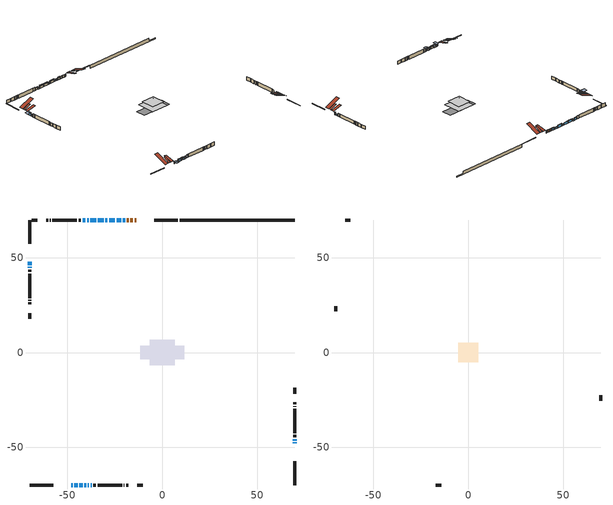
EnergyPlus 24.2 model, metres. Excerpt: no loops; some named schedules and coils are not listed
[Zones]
conditioned space
 floor outside (Floor1 construction): -0.65,-0.65 -0.65,0.65 0.65,0.65 0.65,-0.65 z0.68
 floor outside (Floor2 construction): -0.47,-0.47 -0.47,0.47 0.47,0.47 0.47,-0.47 z0.68
 floor outside (Floor3 construction): -0.29,-0.29 -0.29,0.29 0.29,0.29 0.29,-0.29 z0.68
 floor adiabatic (AdiabaticFloorConstruction): -6.68,-6.68 -6.68,6.68 6.68,6.68 6.68,-6.68 z0.68
 floor foundation (Slab1 construction): -11.58,-3.59 -11.58,3.59 11.58,3.59 11.58,-3.59 z-1.67
 wall outside (RimJoist1 construction): 8.2,69.78 -4.24,69.78 / -69.78,-69.78 -57.34,-69.78 / -69.78,69.78 -69.78,57.34 / 69.78,-69.78 69.78,-57.34 z0.68:0.98
 wall outside (AdiabaticWallConstruction 1): -13.73,69.78 -14.54,69.78 / -15.47,69.78 -16.82,69.78 / -17.75,69.78 -18.67,69.78 z0.68:2.71
 wall outside (AdiabaticWallConstruction): -47.85,-69.78 -47.24,-69.78 / -39.2,-69.78 -38.58,-69.78 z0.68:1.95; -46.32,-69.78 -44.62,-69.78 / -21.65,69.78 -24.04,69.78 z0.68:1.57; -43.7,-69.78 -41.94,-69.78 / -41.02,-69.78 -40.12,-69.78 z0.68:2.08; -69.78,47.85 -69.78,46.05 z0.68:2.71; -69.78,45.12 -69.78,44.64 / 69.78,-47.85 69.78,-47.37 / -40.47,69.78 -41.87,69.78 z0.68:2.38; -19.6,69.78 -20.72,69.78 / -24.97,69.78 -28,69.78 / -37.66,-69.78 -37.2,-69.78 / -34.87,69.78 -37.91,69.78 z0.68:2.36; 69.78,-46.44 69.78,-45.57 z0.68:1.9; -28.93,69.78 -29.98,69.78 z0.68:1.67; -30.9,69.78 -33.94,69.78 z0.68:2.2; -38.83,69.78 -39.55,69.78 z0.68:1.6
 wall outside (Wall1 construction): -42.8,69.78 -44.06,69.78 / -36.27,-69.78 -35.01,-69.78 / -69.78,43.71 -69.78,42.44 / 69.78,-44.64 69.78,-43.38 z0.68:3.12
 wall outside (Wall2 construction): -44.99,69.78 -57.92,69.78 / -34.08,-69.78 -21.15,-69.78 / -69.78,41.51 -69.78,28.59 / 69.78,-42.45 69.78,-29.52 z0.68:3.12
 wall outside (Wall3 construction): -58.84,69.78 -59.15,69.78 / -20.23,-69.78 -19.92,-69.78 / -69.78,27.66 -69.78,27.36 / 69.78,-28.59 69.78,-28.29 z0.68:3.12
 wall outside (Wall4 construction): -60.08,69.78 -61.11,69.78 / -18.99,-69.78 -17.96,-69.78 / -69.78,26.43 -69.78,25.4 / 69.78,-27.36 69.78,-26.33 z0.68:3.12
 wall outside (Wall7 construction): -65.81,69.78 -68.85,69.78 / -13.26,-69.78 -10.22,-69.78 / -69.78,20.7 -69.78,17.66 / 69.78,-21.63 69.78,-18.59 z0.68:3.12
 wall foundation (FoundationWall1 construction): 9.13,69.78,-1.67 9.13,69.78,0.68 63.72,69.78,0.68 63.72,69.78,-1 69.78,69.78,-1 69.78,69.78,-1.67
 window (WindowConstruction 11): -47.85,-69.78 -47.24,-69.78 z0.68:1.95
 window (WindowConstruction 5): -46.31,-69.78 -44.63,-69.78 z0.68:1.57
 window (WindowConstruction 6): -43.7,-69.78 -41.94,-69.78 z0.68:2.08
 window (WindowConstruction 7): -41.01,-69.78 -40.12,-69.78 z0.68:2.08
 window (WindowConstruction 8): -69.78,47.85 -69.78,46.05 z0.68:2.71
 window (WindowConstruction 9): -69.78,45.12 -69.78,44.64 z0.68:2.38
 window (WindowConstruction 10): 69.78,-47.85 69.78,-47.37 z0.68:2.38
 window (WindowConstruction 17): -19.6,69.78 -20.72,69.78 z0.68:2.36
 window (WindowConstruction 14): -21.65,69.78 -24.04,69.78 z0.68:1.57
 window (WindowConstruction 15): -24.97,69.78 -28,69.78 z0.68:2.36
 window (WindowConstruction 12): -39.2,-69.78 -38.59,-69.78 z0.68:1.95
 window (WindowConstruction 16): 69.78,-46.44 69.78,-45.57 z0.68:1.9
 window (WindowConstruction 13): -37.66,-69.78 -37.2,-69.78 z0.68:2.36
 window (WindowConstruction): -28.93,69.78 -29.98,69.78 z0.68:1.67
 window (WindowConstruction 1): -30.9,69.78 -33.94,69.78 z0.68:2.2
 window (WindowConstruction 2): -34.87,69.78 -37.9,69.78 z0.68:2.36
 window (WindowConstruction 3): -38.83,69.78 -39.54,69.78 z0.68:1.59
 window (WindowConstruction 4): -40.47,69.78 -41.87,69.78 z0.68:2.38
 door (Door): -13.73,69.78 -14.54,69.78 z0.68:2.71
 door (Door 1): -15.47,69.78 -16.82,69.78 z0.68:2.71
 door (Door 2): -17.75,69.78 -18.67,69.78 z0.68:2.71
 ceiling adiabatic (AdiabaticFloorConstruction): 6.68,-6.68 6.68,6.68 -6.68,6.68 -6.68,-6.68 z0.68
 roof outside (Roof2 construction): -10.09,69.78,3.12 -10.09,65.06,5.48 -8.77,65.06,5.48 -8.77,69.78,3.12; -51.49,-69.78,3.12 -51.49,-65.06,5.48 -52.81,-65.06,5.48 -52.81,-69.78,3.12; -69.78,51.49,3.12 -65.06,51.49,5.48 -65.06,52.81,5.48 -69.78,52.81,3.12; 69.78,-51.49,3.12 65.06,-51.49,5.48 65.06,-52.81,5.48 69.78,-52.81,3.12
attic - vented
 floor to conditioned space (Floor4 construction Reversed): -5.14,-5.14 -5.14,5.14 5.14,5.14 5.14,-5.14 z3.12
 floor to conditioned space (Floor5 construction Reversed): -3.53,-3.53 -3.53,3.53 3.53,3.53 3.53,-3.53 z3.12
 wall outside (Wall5 construction): -62.04,69.78 -64.88,69.78 / -17.03,-69.78 -14.19,-69.78 / -69.78,24.47 -69.78,21.63 / 69.78,-25.4 69.78,-22.56 z0.68:3.12
 roof outside (Roof1 construction): -7.84,69.78,3.12 -7.84,59.91,7.23 -5.17,59.91,7.23 -5.17,69.78,3.12; -53.74,-69.78,3.12 -53.74,-59.91,7.23 -56.42,-59.91,7.23 -56.42,-69.78,3.12; -69.78,53.74,3.12 -59.91,53.74,7.23 -59.91,56.42,7.23 -69.78,56.42,3.12; 69.78,-53.74,3.12 59.91,-53.74,7.23 59.91,-56.42,7.23 69.78,-56.42,3.12
 roof outside (Roof3 construction): -12.8,69.78,3.12 -12.8,62.86,4.85 -11.02,62.86,4.85 -11.02,69.78,3.12; -48.78,-69.78,3.12 -48.78,-62.86,4.85 -50.56,-62.86,4.85 -50.56,-69.78,3.12; -69.78,48.78,3.12 -62.86,48.78,4.85 -62.86,50.56,4.85 -69.78,50.56,3.12; 69.78,-48.78,3.12 62.86,-48.78,4.85 62.86,-50.56,4.85 69.78,-50.56,3.12
shading: -46.78,-69.78 -48.31,-69.78 -48.31,-72.83 -46.78,-72.83 z2.41; -44.33,-69.78 -46.61,-69.78 -46.61,-71.7 -44.33,-71.7 z1.87; -41.18,-69.78 -44.46,-69.78 -44.46,-69.93 -41.18,-69.93 z2.83; -39.37,-69.78 -41.77,-69.78 -41.77,-69.93 -39.37,-69.93 z2.83; -69.78,45.59 -69.78,48.31 -72.83,48.31 -72.83,45.59 z3.17; -69.78,44.34 -69.78,45.42 -70.08,45.42 -70.08,44.34 z2.68; 69.78,-47.07 69.78,-48.15 70.08,-48.15 70.08,-47.07 z2.68; -21.02,69.78 -19.3,69.78 -19.3,70.24 -21.02,70.24 z2.66; -24.34,69.78 -21.35,69.78 -21.35,70.39 -24.34,70.39 z1.87; -28.3,69.78 -24.67,69.78 -24.67,70.39 -28.3,70.39 z2.66; -38.13,-69.78 -39.66,-69.78 -39.66,-71.76 -38.13,-71.76 z2.41; -36.74,-69.78 -38.12,-69.78 -38.12,-71.76 -36.74,-71.76 z2.82; -30.27,69.78 -28.63,69.78 -28.63,70.39 -30.27,70.39 z1.97; -34.24,69.78 -30.61,69.78 -30.61,70.39 -34.24,70.39 z2.5; -38.2,69.78 -34.57,69.78 -34.57,70.39 -38.2,70.39 z2.66; -39.84,69.78 -38.54,69.78 -38.54,70.39 -39.84,70.39 z1.89; -42.17,69.78 -40.17,69.78 -40.17,70.08 -42.17,70.08 z2.68
[Building]
Building 1: Terrain=Suburbs
[Site:Location]
Saint John AP_NB: Latitude {deg}=45.32; Longitude {deg}=-65.89; Time Zone {hr}=-4; Elevation {m}=109; Keep Site Location Information=Yes
[Site:GroundTemperature:Shallow]
1.82357, -0.0370019, -0.186003, 0.696932, 4.24142, 7.7694, 10.828, 12.7655, 12.9301, 11.3543, 8.37368, 4.95392
[Site:WaterMainsTemperature]
Calculation Method=Schedule; Temperature Schedule=mains temperature schedule
[Material] Roughness=Rough; Thermal Absorptance=0.9
Name | Thickness {m} | Conductivity {W/m-K} | Density {kg/m3} | Specific Heat {J/kg-K} | Solar Absorptance | Visible Absorptance
asphalt or fiberglass shingles | 0.00635 | 0.162714 | 1121.4 | 1465.45 | 0.4 | 0.4
ceiling loosefill ins | 0.254 | 0.0480833 | 16.02 | 1046.75 | 0.7 | 0.7
ceiling loosefill ins 1 | 0.169333 | 0.0480833 | 16.02 | 1046.75 | 0.7 | 0.7
ceiling stud and cavity | 0.1397 | 0.106923 | 65.682 | 1177.47 | 0.7 | 0.7
ceiling stud and cavity 1 | 0.1397 | 0.0890429 | 65.682 | 1177.47 | 0.7 | 0.7
concrete 4.0 in. | 0.1016 | 1.803125 | 2242.8 | 837.4 | 0.7 | 0.7
concrete 8.0 in. | 0.2032 | 1.803125 | 2242.8 | 837.4 | 0.7 | 0.7
door material | 0.04445 | 0.0451087 | 512.64 | 1214.23 | 0.7 | 0.7
exterior vertical ins | 0.00103624 | 0.029427 | 32.04 | 1214.23 | 0.7 | 0.7
floor covering | 0.0127 | 0.0433444 | 54.468 | 1339.84 | 0.6 | 0.6
floor rigid ins; rim joist rigid ins; wall rigid ins | 0.051816 | 0.029427 | 32.04 | 1214.23 | 0.7 | 0.7
floor rigid ins 1; wall rigid ins 1 | 0.512978 | 0.029427 | 32.04 | 1214.23 | 0.7 | 0.7
floor stud and cavity | 0.1397 | 0.0951064 | 92.3553 | 1139.71 | 0.7 | 0.7
floor stud and cavity 1 | 0.1397 | 0.0946526 | 92.3553 | 1139.71 | 0.7 | 0.7
floor stud and cavity 2 | 0.1397 | 0.0944273 | 92.3553 | 1139.71 | 0.7 | 0.7
floor stud and cavity 3 | 0.1397 | 1.75129 | 37.0049 | 1207.88 | 0.7 | 0.7
furniture material conditioned space 1 | 0.1524 | 0.115458 | 640.8 | 1214.23 | 0.6 | 0.6
gypsum board | 0.0127 | 0.160291 | 801 | 837.4 | 0.6 | 0.6
gypsum board 1 | 0.0127 | 0.160291 | 801 | 837.4 | 0.7 | 0.7
osb sheathing 0.5 in. | 0.0127 | 0.115458 | 512.64 | 1214.23 | 0.7 | 0.7
osb sheathing 0.75 in. | 0.01905 | 0.115458 | 512.64 | 1214.23 | 0.7 | 0.7
osb sheathing 2.0 in. | 0.0508 | 0.115458 | 512.64 | 1214.23 | 0.7 | 0.7
rim joist stud and cavity | 0.0508 | 0.0402046 | 125.044 | 1163.47 | 0.6 | 0.6
roof rigid ins | 0.103632 | 0.029427 | 32.04 | 1214.23 | 0.7 | 0.7
roof stud and cavity | 0.2032 | 0.173242 | 78.34581 | 1123.46 | 0.7 | 0.7
wall stud and cavity | 0.1397 | 0.296047 | 139.0536 | 1170.24 | 0.7 | 0.7
wall stud and cavity 1 | 0.1397 | 0.234733 | 139.0536 | 1170.24 | 0.7 | 0.7
wall stud and cavity 2 | 0.1397 | 0.450807 | 139.0536 | 1170.24 | 0.7 | 0.7
wall stud and cavity 3 | 0.1397 | 0.0754884 | 139.0536 | 1170.24 | 0.7 | 0.7
wall stud and cavity 4 | 0.0889 | 6.1454 | 50.32683 | 1063.81 | 0.6 | 0.6
wall stud and cavity 5 | 0.1397 | 0.589476 | 139.0536 | 1170.24 | 0.7 | 0.7
wall stud and cavity 6 | 0.0889 | 0.380278 | 52.3479 | 1209.89 | 0.7 | 0.7
wall stud and cavity 7 | 0.0889 | 0.391764 | 83.0341 | 1211.67 | 0.7 | 0.7
wood siding | 0.0254 | 0.102417 | 544.68 | 1172.36 | 0.4 | 0.4
wood siding 1 | 0.00254 | 0.102417 | 544.68 | 1172.36 | 0.4 | 0.4
wood siding 2; wood siding 3; wood siding 4 | 0.0254 | 0.102417 | 544.68 | 1172.36 | 0.7 | 0.7
[WindowMaterial:SimpleGlazingSystem]
Name | U-Factor {W/m2-K} | Solar Heat Gain Coefficient
WindowMaterial | 2.09859 | 0.49
WindowMaterial 1 | 1.84024 | 0.66
WindowMaterial 10 | 1.94812 | 0.58
WindowMaterial 11 | 2.14572 | 0.45
WindowMaterial 12 | 2.0878 | 0.5
WindowMaterial 13 | 1.947554 | 0.58
WindowMaterial 2 | 1.8357 | 0.66
WindowMaterial 3 | 2.16275 | 0.45
WindowMaterial 4 | 1.86466 | 0.64
WindowMaterial 5 | 2.04181 | 0.53
WindowMaterial 6 | 1.9873 | 0.57
WindowMaterial 7 | 2.06452 | 0.52
WindowMaterial 8 | 1.950393 | 0.59
WindowMaterial 9 | 2.1565 | 0.45
[Construction]
AdiabaticFloorConstruction: floor stud and cavity 3, floor rigid ins 1, osb sheathing 0.75 in., floor covering
AdiabaticWallConstruction: wood siding 3, wall rigid ins 1, wall stud and cavity 6, gypsum board
AdiabaticWallConstruction 1: wood siding 4, wall rigid ins 1, wall stud and cavity 6, gypsum board
Door; Door 1; Door 2: door material
Floor1 construction: floor stud and cavity, floor rigid ins, osb sheathing 0.75 in., floor covering
Floor2 construction: floor stud and cavity 1, floor rigid ins, osb sheathing 0.75 in., floor covering
Floor3 construction: floor stud and cavity 2, floor rigid ins, osb sheathing 0.75 in., floor covering
Floor4 construction Reversed: gypsum board, ceiling stud and cavity, ceiling loosefill ins
Floor5 construction Reversed: gypsum board, ceiling stud and cavity 1, ceiling loosefill ins 1
FoundationWall1 construction: concrete 8.0 in., gypsum board 1
furniture construction conditioned space 1: furniture material conditioned space 1
PartitionWallConstruction: gypsum board, wall stud and cavity 7, gypsum board
RimJoist1 construction: wood siding 2, rim joist rigid ins, osb sheathing 2.0 in., rim joist stud and cavity
Roof1 construction; Roof3 construction: asphalt or fiberglass shingles
Roof2 construction: asphalt or fiberglass shingles, roof rigid ins, osb sheathing 0.75 in., roof stud and cavity, gypsum board
Slab1 construction: concrete 4.0 in.
Wall1 construction: wood siding, wall rigid ins, osb sheathing 0.5 in., wall stud and cavity, gypsum board
Wall2 construction: wood siding, wall rigid ins, osb sheathing 0.5 in., wall stud and cavity 1, gypsum board
Wall3 construction: wood siding, wall rigid ins, osb sheathing 0.5 in., wall stud and cavity 2, gypsum board
Wall4 construction: wood siding, osb sheathing 0.5 in., wall stud and cavity 3, gypsum board
Wall5 construction: wood siding 1, wall stud and cavity 4
Wall7 construction: wood siding, wall rigid ins, osb sheathing 0.5 in., wall stud and cavity 5, gypsum board
WindowConstruction: WindowMaterial
WindowConstruction 1: WindowMaterial 1
WindowConstruction 10; WindowConstruction 9: WindowMaterial 9
WindowConstruction 11; WindowConstruction 12: WindowMaterial 10
WindowConstruction 13: WindowMaterial 11
WindowConstruction 14; WindowConstruction 16: WindowMaterial 12
WindowConstruction 15; WindowConstruction 2: WindowMaterial 2
WindowConstruction 17: WindowMaterial 13
WindowConstruction 3: WindowMaterial 3
WindowConstruction 4: WindowMaterial 4
WindowConstruction 5: WindowMaterial 5
WindowConstruction 6: WindowMaterial 6
WindowConstruction 7: WindowMaterial 7
WindowConstruction 8: WindowMaterial 8
[Zone] Multiplier=1; Part of Total Floor Area=Yes
Name | Volume {m3}
attic - vented | 102.021
conditioned space | 911.6
[Space]
Name | Zone | Volume {m3}
attic - vented 1 | attic - vented | 102.021
conditioned space 1 | conditioned space | 911.6
[ZoneInfiltration:EffectiveLeakageArea]
infil attic - vented 1: Zone or Space=attic - vented 1; Schedule=Always On Discrete; Effective Air Leakage Area {cm2}=5481.88; Stack Coefficient=0.00045564; Wind Coefficient=1.44222e-05
[ZoneMixing]
whole house fan mix: Zone or Space=attic - vented; Schedule=Always On Continuous; Design Flow Rate Calculation Method=Flow/Zone; Design Flow Rate {m3/s}=0; Source Zone or Space=conditioned space
[SurfaceProperty:ExposedFoundationPerimeter]
Slab1: Exposed Perimeter Calculation Method=TotalExposedPerimeter; Total Exposed Perimeter {m}=60.655
[InternalMass] Zone or ZoneList=conditioned space; Space or SpaceList=conditioned space 1
Name | Construction | Surface Area {m2}
furniture mass conditioned space 1 | furniture construction conditioned space 1 | 138.92
partition wall mass | PartitionWallConstruction | 347.3
[Lights]
interior lighting: Zone or ZoneList or Space or SpaceList=conditioned space 1; Schedule=interior lighting schedule; Design Level Calculation Method=LightingLevel; Lighting Level {W}=343.2; Return Air Fraction=0; Fraction Radiant=0.6; Fraction Visible=0.2; Fraction Replaceable=1
[People]
occupants: Zone or ZoneList or Space or SpaceList=conditioned space 1; Number of People Schedule=occupants schedule; Number of People Calculation Method=People; Number of People=3; Fraction Radiant=0.314171; Sensible Heat Fraction=0.56303; Activity Level Schedule=occupants activity schedule; Carbon Dioxide Generation Rate {m3/s-W}=0; Enable ASHRAE 55 Comfort Warnings=No; Mean Radiant Temperature Calculation Type=EnclosureAveraged
[ElectricEquipment] Zone or ZoneList or Space or SpaceList=conditioned space 1; Design Level Calculation Method=EquipmentLevel
Name | Schedule | Design Level {W} | Fraction Latent | Fraction Radiant | Fraction Lost
clothes dryer | clothes dryer schedule | 140.772 | 0.015 | 0.081 | 0.85
clothes washer | clothes washer schedule | 32.1985 | 0.03 | 0.162 | 0.7
cooking range | cooking range schedule | 215.147 | 0.08 | 0.432 | 0.2
dishwasher | dishwasher schedule | 66.8632 | 0.3 | 0.18 | 0.4
fridge | fridge schedule | 72.9452 | 0 | 0.6 | 0
mech vent bath fan 0 | mech vent bath fan 0 schedule | 50.2 | 0 | 0 | 1
mech vent house fan | mech vent house fan schedule | 19.9167 | 0 | 0 | 0.5
mech vent house fan cfis | mech vent house fan cfis schedule | 0 | 0 | 0 | 0
misc plug loads | misc plug loads schedule | 494.7 | 0.045 | 0.513 | 0.1
whole house fan | Always On Discrete | 0 | 0 | 0 | 1
[OtherEquipment] Zone or ZoneList or Space or SpaceList=conditioned space 1; Design Level Calculation Method=EquipmentLevel
Name | Fuel Type | Schedule | Design Level {W} | Fraction Latent | Fraction Radiant | Fraction Lost
clothes dryer 1 | Electricity | clothes dryer schedule | 0 | 0.015 | 0.081 | 0.85
cooking range 1 | Electricity | cooking range schedule | 0 | 0.08 | 0.432 | 0.2
general water use latent | None | general water use schedule | 62.594 | 1 | 0 | 0
general water use sensible | None | general water use schedule | -61.6891 | 0 | 0.6 | 0
mech vent house fan latent load | None | Always On Discrete | 0 | 1 | 0 | 0
mech vent house fan sensible load | None | Always On Discrete | 0 | 0 | 0 | 0
water heater energy adjustment1 | Electricity | Always On Discrete | 0.01 | 0 | 0 | 1
[ZoneInfiltration:DesignFlowRate] Zone or ZoneList or Space or SpaceList=conditioned space 1; Schedule=Always On Discrete; Design Flow Rate Calculation Method=Flow/Zone; Design Flow Rate {m3/s}=0
infil flow; natural vent flow; whole house fan flow
[ZoneControl:Thermostat]
conditioned space Thermostat: Zone or ZoneList=conditioned space; Control Type Schedule=conditioned space Thermostat Schedule; Control 1=conditioned space temperature setpoint; Temperature Difference Between Cutout And Setpoint {deltaC}=0
[ThermostatSetpoint:DualSetpoint]
conditioned space temperature setpoint: Heating Setpoint Temperature Schedule=heating setpoint; Cooling Setpoint Temperature Schedule=cooling setpoint
[AirLoopHVAC:UnitarySystem]
unit heater unitary system: Control Type=Load; Controlling Zone or Thermostat Location=conditioned space; Dehumidification Control Type=None; Availability Schedule=Always On Discrete; Supply Fan=unit heater supply fan; Fan Placement=BlowThrough; Supply Air Fan Operating Mode Schedule=unit heater auto fan schedule; Heating Coil=unit heater htg coil; DX Heating Coil Sizing Ratio=1; Use DOAS DX Cooling Coil=No; Minimum Supply Air Temperature {C}=2; Latent Load Control=SensibleOnlyLoadControl; Cooling Supply Air Flow Rate Method=None; Heating Supply Air Flow Rate Method=SupplyAirFlowRate; Heating Supply Air Flow Rate {m3/s}=0.00141584; No Load Supply Air Flow Rate Method=SupplyAirFlowRate; No Load Supply Air Flow Rate {m3/s}=0; No Load Supply Air Flow Rate Control Set To Low Speed=Yes; Maximum Supply Air Temperature {C}=48.8889; Maximum Outdoor Dry-Bulb Temperature for Supplemental Heater Operation {C}=21; Ancillary On-Cycle Electric Power {W}=0; Ancillary Off-Cycle Electric Power {W}=0
[Zone equipment]
conditioned space: electric baseboard, unit heater unitary system
[Foundation:Kiva]
Foundation Kiva 1: Initial Indoor Air Temperature {C}=18; Wall Height Above Grade {m}=0.680009; Wall Depth Below Slab {m}=0.2032; Custom Block Material Name 1=exterior vertical ins; Custom Block Depth 1 {m}=2.350008; Custom Block X Position 1 {m}=0.2159; Custom Block Z Position 1 {m}=0
[Foundation:Kiva:Settings]
Soil Conductivity {W/m-K}=0.849921; Soil Density {kg/m3}=1842.3; Soil Specific Heat {J/kg-K}=418.7; Ground Solar Absorptivity=0.9; Ground Thermal Absorptivity=0.9; Ground Surface Roughness {m}=0.03; Far-Field Width {m}=40; Deep-Ground Boundary Condition=ZeroFlux; Deep-Ground Depth {m}=40; Minimum Cell Dimension {m}=0.2; Maximum Cell Growth Coefficient=3; Simulation Timestep=Timestep
[Exterior:Lights]
exterior lighting: Schedule=exterior lighting schedule; Design Level {W}=75.6
[EnergyManagementSystem:Sensor] Output:Variable or Output:Meter Index Key=conditioned space
Name | Output:Variable or Output:Meter
conditioned_space_clg_unmet_s | Zone Cooling Setpoint Not Met Time
conditioned_space_htg_unmet_s | Zone Heating Setpoint Not Met Time
fridge_tin_s; tin_s; tin_s_1 | Zone Mean Air Temperature
tout_s | Zone Outdoor Air Drybulb Temperature
win_s | Zone Air Humidity Ratio
[Schedule:Constant]
Name | Hourly Value
Always On Continuous; mech vent house fan schedule; mech vent house fan cfis schedule; Always On Discrete | 1
occupants activity schedule | 117.228
fridge schedule; unit heater auto fan schedule | 0
[Schedule:Week:Daily]
interior lighting schedule Week Rule - Jan1-Jan27: interior lighting schedule day, interior lighting schedule day, interior lighting schedule day, interior lighting schedule day, interior lighting schedule day, interior lighting schedule day, interior lighting schedule day, interior lighting schedule default day, interior lighting schedule default day, interior lighting schedule default day, interior lighting schedule default day, interior lighting schedule default day
interior lighting schedule Week Rule - Jan28-Feb3: interior lighting schedule day, interior lighting schedule day, interior lighting schedule day, interior lighting schedule day, interior lighting schedule day 1, interior lighting schedule day 1, interior lighting schedule day 1, interior lighting schedule default day, interior lighting schedule default day, interior lighting schedule default day, interior lighting schedule default day, interior lighting schedule default day
interior lighting schedule Week Rule - Feb4-Feb24: interior lighting schedule day 1, interior lighting schedule day 1, interior lighting schedule day 1, interior lighting schedule day 1, interior lighting schedule day 1, interior lighting schedule day 1, interior lighting schedule day 1, interior lighting schedule default day, interior lighting schedule default day, interior lighting schedule default day, interior lighting schedule default day, interior lighting schedule default day
interior lighting schedule Week Rule - Feb25-Mar3: interior lighting schedule day 1, interior lighting schedule day 1, interior lighting schedule day 1, interior lighting schedule day 1, interior lighting schedule day 2, interior lighting schedule day 2, interior lighting schedule day 2, interior lighting schedule default day, interior lighting schedule default day, interior lighting schedule default day, interior lighting schedule default day, interior lighting schedule default day
interior lighting schedule Week Rule - Mar4-Mar31: interior lighting schedule day 2, interior lighting schedule day 2, interior lighting schedule day 2, interior lighting schedule day 2, interior lighting schedule day 2, interior lighting schedule day 2, interior lighting schedule day 2, interior lighting schedule default day, interior lighting schedule default day, interior lighting schedule default day, interior lighting schedule default day, interior lighting schedule default day
interior lighting schedule Week Rule - Apr1-Apr28: interior lighting schedule day 3, interior lighting schedule day 3, interior lighting schedule day 3, interior lighting schedule day 3, interior lighting schedule day 3, interior lighting schedule day 3, interior lighting schedule day 3, interior lighting schedule default day, interior lighting schedule default day, interior lighting schedule default day, interior lighting schedule default day, interior lighting schedule default day
interior lighting schedule Week Rule - Apr29-May5: interior lighting schedule day 3, interior lighting schedule day 3, interior lighting schedule day 4, interior lighting schedule day 4, interior lighting schedule day 4, interior lighting schedule day 4, interior lighting schedule day 4, interior lighting schedule default day, interior lighting schedule default day, interior lighting schedule default day, interior lighting schedule default day, interior lighting schedule default day
interior lighting schedule Week Rule - May6-May26: interior lighting schedule day 4, interior lighting schedule day 4, interior lighting schedule day 4, interior lighting schedule day 4, interior lighting schedule day 4, interior lighting schedule day 4, interior lighting schedule day 4, interior lighting schedule default day, interior lighting schedule default day, interior lighting schedule default day, interior lighting schedule default day, interior lighting schedule default day
interior lighting schedule Week Rule - May27-Jun2: interior lighting schedule day 4, interior lighting schedule day 4, interior lighting schedule day 4, interior lighting schedule day 4, interior lighting schedule day 4, interior lighting schedule day 5, interior lighting schedule day 5, interior lighting schedule default day, interior lighting schedule default day, interior lighting schedule default day, interior lighting schedule default day, interior lighting schedule default day
interior lighting schedule Week Rule - Jun3-Jun30: interior lighting schedule day 5, interior lighting schedule day 5, interior lighting schedule day 5, interior lighting schedule day 5, interior lighting schedule day 5, interior lighting schedule day 5, interior lighting schedule day 5, interior lighting schedule default day, interior lighting schedule default day, interior lighting schedule default day, interior lighting schedule default day, interior lighting schedule default day
interior lighting schedule Week Rule - Jul1-Jul28: interior lighting schedule day 6, interior lighting schedule day 6, interior lighting schedule day 6, interior lighting schedule day 6, interior lighting schedule day 6, interior lighting schedule day 6, interior lighting schedule day 6, interior lighting schedule default day, interior lighting schedule default day, interior lighting schedule default day, interior lighting schedule default day, interior lighting schedule default day
interior lighting schedule Week Rule - Jul29-Aug4: interior lighting schedule day 6, interior lighting schedule day 6, interior lighting schedule day 6, interior lighting schedule day 7, interior lighting schedule day 7, interior lighting schedule day 7, interior lighting schedule day 7, interior lighting schedule default day, interior lighting schedule default day, interior lighting schedule default day, interior lighting schedule default day, interior lighting schedule default day
interior lighting schedule Week Rule - Aug5-Aug25: interior lighting schedule day 7, interior lighting schedule day 7, interior lighting schedule day 7, interior lighting schedule day 7, interior lighting schedule day 7, interior lighting schedule day 7, interior lighting schedule day 7, interior lighting schedule default day, interior lighting schedule default day, interior lighting schedule default day, interior lighting schedule default day, interior lighting schedule default day
interior lighting schedule Week Rule - Aug26-Sep1: interior lighting schedule day 7, interior lighting schedule day 7, interior lighting schedule day 7, interior lighting schedule day 7, interior lighting schedule day 7, interior lighting schedule day 7, interior lighting schedule day 8, interior lighting schedule default day, interior lighting schedule default day, interior lighting schedule default day, interior lighting schedule default day, interior lighting schedule default day
interior lighting schedule Week Rule - Sep2-Sep29: interior lighting schedule day 8, interior lighting schedule day 8, interior lighting schedule day 8, interior lighting schedule day 8, interior lighting schedule day 8, interior lighting schedule day 8, interior lighting schedule day 8, interior lighting schedule default day, interior lighting schedule default day, interior lighting schedule default day, interior lighting schedule default day, interior lighting schedule default day
interior lighting schedule Week Rule - Sep30-Oct6: interior lighting schedule day 8, interior lighting schedule day 9, interior lighting schedule day 9, interior lighting schedule day 9, interior lighting schedule day 9, interior lighting schedule day 9, interior lighting schedule day 9, interior lighting schedule default day, interior lighting schedule default day, interior lighting schedule default day, interior lighting schedule default day, interior lighting schedule default day
interior lighting schedule Week Rule - Oct7-Oct27: interior lighting schedule day 9, interior lighting schedule day 9, interior lighting schedule day 9, interior lighting schedule day 9, interior lighting schedule day 9, interior lighting schedule day 9, interior lighting schedule day 9, interior lighting schedule default day, interior lighting schedule default day, interior lighting schedule default day, interior lighting schedule default day, interior lighting schedule default day
interior lighting schedule Week Rule - Oct28-Nov3: interior lighting schedule day 9, interior lighting schedule day 9, interior lighting schedule day 9, interior lighting schedule day 9, interior lighting schedule day 10, interior lighting schedule day 10, interior lighting schedule day 10, interior lighting schedule default day, interior lighting schedule default day, interior lighting schedule default day, interior lighting schedule default day, interior lighting schedule default day
interior lighting schedule Week Rule - Nov4-Nov24: interior lighting schedule day 10, interior lighting schedule day 10, interior lighting schedule day 10, interior lighting schedule day 10, interior lighting schedule day 10, interior lighting schedule day 10, interior lighting schedule day 10, interior lighting schedule default day, interior lighting schedule default day, interior lighting schedule default day, interior lighting schedule default day, interior lighting schedule default day
interior lighting schedule Week Rule - Nov25-Dec1: interior lighting schedule day 10, interior lighting schedule day 10, interior lighting schedule day 10, interior lighting schedule day 10, interior lighting schedule day 10, interior lighting schedule day 10, interior lighting schedule day 11, interior lighting schedule default day, interior lighting schedule default day, interior lighting schedule default day, interior lighting schedule default day, interior lighting schedule default day
interior lighting schedule Week Rule - Dec2-Dec31: interior lighting schedule day 11, interior lighting schedule day 11, interior lighting schedule day 11, interior lighting schedule day 11, interior lighting schedule day 11, interior lighting schedule day 11, interior lighting schedule day 11, interior lighting schedule default day, interior lighting schedule default day, interior lighting schedule default day, interior lighting schedule default day, interior lighting schedule default day
occupants schedule Week Rule - Jan1-Dec31: occupants schedule day, occupants schedule day, occupants schedule day, occupants schedule day, occupants schedule day, occupants schedule day, occupants schedule day, occupants schedule default day, occupants schedule default day, occupants schedule default day, occupants schedule default day, occupants schedule default day
clothes dryer schedule Week Rule - Jan1-Dec31: clothes dryer schedule day, clothes dryer schedule day, clothes dryer schedule day, clothes dryer schedule day, clothes dryer schedule day, clothes dryer schedule day, clothes dryer schedule day, clothes dryer schedule default day, clothes dryer schedule default day, clothes dryer schedule default day, clothes dryer schedule default day, clothes dryer schedule default day
clothes washer schedule Week Rule - Jan1-Dec31: clothes washer schedule day, clothes washer schedule day, clothes washer schedule day, clothes washer schedule day, clothes washer schedule day, clothes washer schedule day, clothes washer schedule day, clothes washer schedule default day, clothes washer schedule default day, clothes washer schedule default day, clothes washer schedule default day, clothes washer schedule default day
cooking range schedule Week Rule - Jan1-Dec31: cooking range schedule day, cooking range schedule day, cooking range schedule day, cooking range schedule day, cooking range schedule day, cooking range schedule day, cooking range schedule day, cooking range schedule default day, cooking range schedule default day, cooking range schedule default day, cooking range schedule default day, cooking range schedule default day
dishwasher schedule Week Rule - Jan1-Dec31: dishwasher schedule day, dishwasher schedule day, dishwasher schedule day, dishwasher schedule day, dishwasher schedule day, dishwasher schedule day, dishwasher schedule day, dishwasher schedule default day, dishwasher schedule default day, dishwasher schedule default day, dishwasher schedule default day, dishwasher schedule default day
mech vent bath fan 0 schedule Week Rule - Jan1-Dec31: mech vent bath fan 0 schedule day, mech vent bath fan 0 schedule day, mech vent bath fan 0 schedule day, mech vent bath fan 0 schedule day, mech vent bath fan 0 schedule day, mech vent bath fan 0 schedule day, mech vent bath fan 0 schedule day, mech vent bath fan 0 schedule default day, mech vent bath fan 0 schedule default day, mech vent bath fan 0 schedule default day, mech vent bath fan 0 schedule default day, mech vent bath fan 0 schedule default day
misc plug loads schedule Week Rule - Jan1-Dec31: misc plug loads schedule day, misc plug loads schedule day, misc plug loads schedule day, misc plug loads schedule day, misc plug loads schedule day, misc plug loads schedule day, misc plug loads schedule day, misc plug loads schedule default day, misc plug loads schedule default day, misc plug loads schedule default day, misc plug loads schedule default day, misc plug loads schedule default day
[Schedule:Year]
interior lighting schedule: interior lighting schedule Week Rule - Jan1-Jan27, 1, 1, 1, 27, interior lighting schedule Week Rule - Jan28-Feb3, 1, 28, 2, 3, interior lighting schedule Week Rule - Feb4-Feb24, 2, 4, 2, 24, interior lighting schedule Week Rule - Feb25-Mar3, 2, 25, 3, 3, interior lighting schedule Week Rule - Mar4-Mar31, 3, 4, 3, 31, interior lighting schedule Week Rule - Apr1-Apr28, 4, 1, 4, 28, interior lighting schedule Week Rule - Apr29-May5, 4, 29, 5, 5, interior lighting schedule Week Rule - May6-May26, 5, 6, 5, 26, interior lighting schedule Week Rule - May27-Jun2, 5, 27, 6, 2, interior lighting schedule Week Rule - Jun3-Jun30, 6, 3, 6, 30, interior lighting schedule Week Rule - Jul1-Jul28, 7, 1, 7, 28, interior lighting schedule Week Rule - Jul29-Aug4, 7, 29, 8, 4, interior lighting schedule Week Rule - Aug5-Aug25, 8, 5, 8, 25, interior lighting schedule Week Rule - Aug26-Sep1, 8, 26, 9, 1, interior lighting schedule Week Rule - Sep2-Sep29, 9, 2, 9, 29, interior lighting schedule Week Rule - Sep30-Oct6, 9, 30, 10, 6, interior lighting schedule Week Rule - Oct7-Oct27, 10, 7, 10, 27, interior lighting schedule Week Rule - Oct28-Nov3, 10, 28, 11, 3, interior lighting schedule Week Rule - Nov4-Nov24, 11, 4, 11, 24, interior lighting schedule Week Rule - Nov25-Dec1, 11, 25, 12, 1, interior lighting schedule Week Rule - Dec2-Dec31, 12, 2, 12, 31
occupants schedule: occupants schedule Week Rule - Jan1-Dec31, 1, 1, 12, 31
clothes dryer schedule: clothes dryer schedule Week Rule - Jan1-Dec31, 1, 1, 12, 31
clothes washer schedule: clothes washer schedule Week Rule - Jan1-Dec31, 1, 1, 12, 31
cooking range schedule: cooking range schedule Week Rule - Jan1-Dec31, 1, 1, 12, 31
dishwasher schedule: dishwasher schedule Week Rule - Jan1-Dec31, 1, 1, 12, 31
mech vent bath fan 0 schedule: mech vent bath fan 0 schedule Week Rule - Jan1-Dec31, 1, 1, 12, 31
misc plug loads schedule: misc plug loads schedule Week Rule - Jan1-Dec31, 1, 1, 12, 31
general water use schedule: general water use schedule Week Rule - Jan1-Dec31, 1, 1, 12, 31
exterior lighting schedule: exterior lighting schedule Week Rule - Jan1-Jan27, 1, 1, 1, 27, exterior lighting schedule Week Rule - Jan28-Feb3, 1, 28, 2, 3, exterior lighting schedule Week Rule - Feb4-Feb24, 2, 4, 2, 24, exterior lighting schedule Week Rule - Feb25-Mar3, 2, 25, 3, 3, exterior lighting schedule Week Rule - Mar4-Mar31, 3, 4, 3, 31, exterior lighting schedule Week Rule - Apr1-Apr28, 4, 1, 4, 28, exterior lighting schedule Week Rule - Apr29-May5, 4, 29, 5, 5, exterior lighting schedule Week Rule - May6-May26, 5, 6, 5, 26, exterior lighting schedule Week Rule - May27-Jun2, 5, 27, 6, 2, exterior lighting schedule Week Rule - Jun3-Jun30, 6, 3, 6, 30, exterior lighting schedule Week Rule - Jul1-Jul28, 7, 1, 7, 28, exterior lighting schedule Week Rule - Jul29-Aug4, 7, 29, 8, 4, exterior lighting schedule Week Rule - Aug5-Aug25, 8, 5, 8, 25, exterior lighting schedule Week Rule - Aug26-Sep1, 8, 26, 9, 1, exterior lighting schedule Week Rule - Sep2-Sep29, 9, 2, 9, 29, exterior lighting schedule Week Rule - Sep30-Oct6, 9, 30, 10, 6, exterior lighting schedule Week Rule - Oct7-Oct27, 10, 7, 10, 27, exterior lighting schedule Week Rule - Oct28-Nov3, 10, 28, 11, 3, exterior lighting schedule Week Rule - Nov4-Nov24, 11, 4, 11, 24, exterior lighting schedule Week Rule - Nov25-Dec1, 11, 25, 12, 1, exterior lighting schedule Week Rule - Dec2-Dec31, 12, 2, 12, 31
[Schedule:Compact]
conditioned space Thermostat Schedule: Through: 12/31, For: AllDays, Until: 24:00, 4
mains temperature schedule: Through: 01/01, For: AllDays, Until: 24:00, 6.42222, Through: 01/02, For: AllDays, Until: 24:00, 6.36056, Through: 01/03, For: AllDays, Until: 24:00, 6.3, Through: 01/04, For: AllDays, Until: 24:00, 6.24056, Through: 01/05, For: AllDays, Until: 24:00, 6.18167, Through: 01/06, For: AllDays, Until: 24:00, 6.12389, Through: 01/07, For: AllDays, Until: 24:00, 6.06722, Through: 01/08, For: AllDays, Until: 24:00, 6.01167, Through: 01/09, For: AllDays, Until: 24:00, 5.95722, Through: 01/10, For: AllDays, Until: 24:00, 5.90389, Through: 01/11, For: AllDays, Until: 24:00, 5.85111, Through: 01/12, For: AllDays, Until: 24:00, 5.8, Through: 01/13, For: AllDays, Until: 24:00, 5.74944, Through: 01/14, For: AllDays, Until: 24:00, 5.70056, Through: 01/15, For: AllDays, Until: 24:00, 5.65278, Through: 01/16, For: AllDays, Until: 24:00, 5.60556, Through: 01/17, For: AllDays, Until: 24:00, 5.56, Through: 01/18, For: AllDays, Until: 24:00, 5.51556, Through: 01/19, For: AllDays, Until: 24:00, 5.47222, Through: 01/20, For: AllDays, Until: 24:00, 5.43, Through: 01/21, For: AllDays, Until: 24:00, 5.38944, Through: 01/22, For: AllDays, Until: 24:00, 5.34944, Through: 01/23, For: AllDays, Until: 24:00, 5.31111, Through: 01/24, For: AllDays, Until: 24:00, 5.27389, Through: 01/25, For: AllDays, Until: 24:00, 5.23833, Through: 01/26, For: AllDays, Until: 24:00, 5.20333, Through: 01/27, For: AllDays, Until: 24:00, 5.17, Through: 01/28, For: AllDays, Until: 24:00, 5.13833, Through: 01/29, For: AllDays, Until: 24:00, 5.10722, Through: 01/30, For: AllDays, Until: 24:00, 5.07833, Through: 01/31, For: AllDays, Until: 24:00, 5.05, Through: 02/01, For: AllDays, Until: 24:00, 5.02333, Through: 02/02, For: AllDays, Until: 24:00, 4.99778, Through: 02/03, For: AllDays, Until: 24:00, 4.97389, Through: 02/04, For: AllDays, Until: 24:00, 4.95111, Through: 02/05, For: AllDays, Until: 24:00, 4.92944, Through: 02/06, For: AllDays, Until: 24:00, 4.90944, Through: 02/07, For: AllDays, Until: 24:00, 4.89111, Through: 02/08, For: AllDays, Until: 24:00, 4.87389, Through: 02/09, For: AllDays, Until: 24:00, 4.85778, Through: 02/10, For: AllDays, Until: 24:00, 4.84333, Through: 02/11, For: AllDays, Until: 24:00, 4.83, Through: 02/12, For: AllDays, Until: 24:00, 4.81833, Through: 02/13, For: AllDays, Until: 24:00, 4.80833, Through: 02/14, For: AllDays, Until: 24:00, 4.79944, Through: 02/15, For: AllDays, Until: 24:00, 4.79167, Through: 02/16, For: AllDays, Until: 24:00, 4.78556, Through: 02/17, For: AllDays, Until: 24:00, 4.78111, Through: 02/18, For: AllDays, Until: 24:00, 4.77778, Through: 02/19, For: AllDays, Until: 24:00, 4.77556, Through: 02/20, For: AllDays, Until: 24:00, 4.775, Through: 02/21, For: AllDays, Until: 24:00, 4.77611, Through: 02/22, For: AllDays, Until: 24:00, 4.77833, Through: 02/23, For: AllDays, Until: 24:00, 4.78222, Through: 02/24, For: AllDays, Until: 24:00, 4.78778, Through: 02/25, For: AllDays, Until: 24:00, 4.79389, Through: 02/26, For: AllDays, Until: 24:00, 4.80222, Through: 02/27, For: AllDays, Until: 24:00, 4.81167, Through: 02/28, For: AllDays, Until: 24:00, 4.82222, Through: 03/01, For: AllDays, Until: 24:00, 4.83444, Through: 03/02, For: AllDays, Until: 24:00, 4.84833, Through: 03/03, For: AllDays, Until: 24:00, 4.86278, Through: 03/04, For: AllDays, Until: 24:00, 4.87944, Through: 03/05, For: AllDays, Until: 24:00, 4.89722, Through: 03/06, For: AllDays, Until: 24:00, 4.91611, Through: 03/07, For: AllDays, Until: 24:00, 4.93667, Through: 03/08, For: AllDays, Until: 24:00, 4.95833, Through: 03/09, For: AllDays, Until: 24:00, 4.98167, Through: 03/10, For: AllDays, Until: 24:00, 5.00611, Through: 03/11, For: AllDays, Until: 24:00, 5.03222, Through: 03/12, For: AllDays, Until: 24:00, 5.05944, Through: 03/13, For: AllDays, Until: 24:00, 5.08778, Through: 03/14, For: AllDays, Until: 24:00, 5.11778, Through: 03/15, For: AllDays, Until: 24:00, 5.14889, Through: 03/16, For: AllDays, Until: 24:00, 5.18167, Through: 03/17, For: AllDays, Until: 24:00, 5.21556, Through: 03/18, For: AllDays, Until: 24:00, 5.25056, Through: 03/19, For: AllDays, Until: 24:00, 5.28667, Through: 03/20, For: AllDays, Until: 24:00, 5.32444, Through: 03/21, For: AllDays, Until: 24:00, 5.36333, Through: 03/22, For: AllDays, Until: 24:00, 5.40333, Through: 03/23, For: AllDays, Until: 24:00, 5.44444, Through: 03/24, For: AllDays, Until: 24:00, 5.48722, Through: 03/25, For: AllDays, Until: 24:00, 5.53056, Through: 03/26, For: AllDays, Until: 24:00, 5.57556, Through: 03/27, For: AllDays, Until: 24:00, 5.62167, Through: 03/28, For: AllDays, Until: 24:00, 5.66889, Through: 03/29, For: AllDays, Until: 24:00, 5.71722, Through: 03/30, For: AllDays, Until: 24:00, 5.76667, Through: 03/31, For: AllDays, Until: 24:00, 5.81722, Through: 04/01, For: AllDays, Until: 24:00, 5.86889, Through: 04/02, For: AllDays, Until: 24:00, 5.92222, Through: 04/03, For: AllDays, Until: 24:00, 5.97611, Through: 04/04, For: AllDays, Until: 24:00, 6.03056, Through: 04/05, For: AllDays, Until: 24:00, 6.08667, Through: 04/06, For: AllDays, Until: 24:00, 6.14389, Through: 04/07, For: AllDays, Until: 24:00, 6.20167, Through: 04/08, For: AllDays, Until: 24:00, 6.26056, Through: 04/09, For: AllDays, Until: 24:00, 6.32056, Through: 04/10, For: AllDays, Until: 24:00, 6.38167, Through: 04/11, For: AllDays, Until: 24:00, 6.44333, Through: 04/12, For: AllDays, Until: 24:00, 6.50611, Through: 04/13, For: AllDays, Until: 24:00, 6.57, Through: 04/14, For: AllDays, Until: 24:00, 6.63444, Through: 04/15, For: AllDays, Until: 24:00, 6.7, Through: 04/16, For: AllDays, Until: 24:00, 6.76611, Through: 04/17, For: AllDays, Until: 24:00, 6.83333, Through: 04/18, For: AllDays, Until: 24:00, 6.90111, Through: 04/19, For: AllDays, Until: 24:00, 6.97, Through: 04/20, For: AllDays, Until: 24:00, 7.03944, Through: 04/21, For: AllDays, Until: 24:00, 7.10944, Through: 04/22, For: AllDays, Until: 24:00, 7.18056, Through: 04/23, For: AllDays, Until: 24:00, 7.25167, Through: 04/24, For: AllDays, Until: 24:00, 7.32389, Through: 04/25, For: AllDays, Until: 24:00, 7.39722, Through: 04/26, For: AllDays, Until: 24:00, 7.47056, Through: 04/27, For: AllDays, Until: 24:00, 7.545, Through: 04/28, For: AllDays, Until: 24:00, 7.61944, Through: 04/29, For: AllDays, Until: 24:00, 7.695, Through: 04/30, For: AllDays, Until: 24:00, 7.77056, Through: 05/01, For: AllDays, Until: 24:00, 7.84722, Through: 05/02, For: AllDays, Until: 24:00, 7.92389, Through: 05/03, For: AllDays, Until: 24:00, 8.00111, Through: 05/04, For: AllDays, Until: 24:00, 8.07944, Through: 05/05, For: AllDays, Until: 24:00, 8.15722, Through: 05/06, For: AllDays, Until: 24:00, 8.23611, Through: 05/07, For: AllDays, Until: 24:00, 8.315, Through: 05/08, For: AllDays, Until: 24:00, 8.39444, Through: 05/09, For: AllDays, Until: 24:00, 8.47444, Through: 05/10, For: AllDays, Until: 24:00, 8.55444, Through: 05/11, For: AllDays, Until: 24:00, 8.635, Through: 05/12, For: AllDays, Until: 24:00, 8.71556, Through: 05/13, For: AllDays, Until: 24:00, 8.79611, Through: 05/14, For: AllDays, Until: 24:00, 8.87722, Through: 05/15, For: AllDays, Until: 24:00, 8.95889, Through: 05/16, For: AllDays, Until: 24:00, 9.04, Through: 05/17, For: AllDays, Until: 24:00, 9.12167, Through: 05/18, For: AllDays, Until: 24:00, 9.20333, Through: 05/19, For: AllDays, Until: 24:00, 9.28556, Through: 05/20, For: AllDays, Until: 24:00, 9.36722, Through: 05/21, For: AllDays, Until: 24:00, 9.44944, Through: 05/22, For: AllDays, Until: 24:00, 9.53111, Through: 05/23, For: AllDays, Until: 24:00, 9.61333, Through: 05/24, For: AllDays, Until: 24:00, 9.695, Through: 05/25, For: AllDays, Until: 24:00, 9.77722, Through: 05/26, For: AllDays, Until: 24:00, 9.85889, Through: 05/27, For: AllDays, Until: 24:00, 9.94056, Through: 05/28, For: AllDays, Until: 24:00, 10.0222, Through: 05/29, For: AllDays, Until: 24:00, 10.1039, Through: 05/30, For: AllDays, Until: 24:00, 10.185, Through: 05/31, For: AllDays, Until: 24:00, 10.2661, Through: 06/01, For: AllDays, Until: 24:00, 10.3472, Through: 06/02, For: AllDays, Until: 24:00, 10.4278, Through: 06/03, For: AllDays, Until: 24:00, 10.5083, Through: 06/04, For: AllDays, Until: 24:00, 10.5883, Through: 06/05, For: AllDays, Until: 24:00, 10.6683, Through: 06/06, For: AllDays, Until: 24:00, 10.7478, Through: 06/07, For: AllDays, Until: 24:00, 10.8267, Through: 06/08, For: AllDays, Until: 24:00, 10.9056, Through: 06/09, For: AllDays, Until: 24:00, 10.9839, Through: 06/10, For: AllDays, Until: 24:00, 11.0617, Through: 06/11, For: AllDays, Until: 24:00, 11.1394, Through: 06/12, For: AllDays, Until: 24:00, 11.2161, Through: 06/13, For: AllDays, Until: 24:00, 11.2928, Through: 06/14, For: AllDays, Until: 24:00, 11.3689, Through: 06/15, For: AllDays, Until: 24:00, 11.4444, Through: 06/16, For: AllDays, Until: 24:00, 11.5189, Through: 06/17, For: AllDays, Until: 24:00, 11.5933, Through: 06/18, For: AllDays, Until: 24:00, 11.6672, Through: 06/19, For: AllDays, Until: 24:00, 11.74, Through: 06/20, For: AllDays, Until: 24:00, 11.8128, Through: 06/21, For: AllDays, Until: 24:00, 11.8844, Through: 06/22, For: AllDays, Until: 24:00, 11.9556, Through: 06/23, For: AllDays, Until: 24:00, 12.0256, Through: 06/24, For: AllDays, Until: 24:00, 12.095, Through: 06/25, For: AllDays, Until: 24:00, 12.1639, Through: 06/26, For: AllDays, Until: 24:00, 12.2322, Through: 06/27, For: AllDays, Until: 24:00, 12.2994, Through: 06/28, For: AllDays, Until: 24:00, 12.3656, Through: 06/29, For: AllDays, Until: 24:00, 12.4311, Through: 06/30, For: AllDays, Until: 24:00, 12.4961, Through: 07/01, For: AllDays, Until: 24:00, 12.56, Through: 07/02, For: AllDays, Until: 24:00, 12.6228, Through: 07/03, For: AllDays, Until: 24:00, 12.685, Through: 07/04, For: AllDays, Until: 24:00, 12.7461, Through: 07/05, For: AllDays, Until: 24:00, 12.8061, Through: 07/06, For: AllDays, Until: 24:00, 12.8656, Through: 07/07, For: AllDays, Until: 24:00, 12.9239, Through: 07/08, For: AllDays, Until: 24:00, 12.9811, Through: 07/09, For: AllDays, Until: 24:00, 13.0372, Through: 07/10, For: AllDays, Until: 24:00, 13.0922, Through: 07/11, For: AllDays, Until: 24:00, 13.1467, Through: 07/12, For: AllDays, Until: 24:00, 13.1994, Through: 07/13, For: AllDays, Until: 24:00, 13.2517, Through: 07/14, For: AllDays, Until: 24:00, 13.3022, Through: 07/15, For: AllDays, Until: 24:00, 13.3522, Through: 07/16, For: AllDays, Until: 24:00, 13.4006, Through: 07/17, For: AllDays, Until: 24:00, 13.4483, Through: 07/18, For: AllDays, Until: 24:00, 13.4944, Through: 07/19, For: AllDays, Until: 24:00, 13.5394, Through: 07/20, For: AllDays, Until: 24:00, 13.5833, Through: 07/21, For: AllDays, Until: 24:00, 13.6261, Through: 07/22, For: AllDays, Until: 24:00, 13.6678, Through: 07/23, For: AllDays, Until: 24:00, 13.7083, Through: 07/24, For: AllDays, Until: 24:00, 13.7472, Through: 07/25, For: AllDays, Until: 24:00, 13.785, Through: 07/26, For: AllDays, Until: 24:00, 13.8217, Through: 07/27, For: AllDays, Until: 24:00, 13.8572, Through: 07/28, For: AllDays, Until: 24:00, 13.8911, Through: 07/29, For: AllDays, Until: 24:00, 13.9239, Through: 07/30, For: AllDays, Until: 24:00, 13.9556, Through: 07/31, For: AllDays, Until: 24:00, 13.9856, Through: 08/01, For: AllDays, Until: 24:00, 14.0144, Through: 08/02, For: AllDays, Until: 24:00, 14.0417, Through: 08/03, For: AllDays, Until: 24:00, 14.0678, Through: 08/04, For: AllDays, Until: 24:00, 14.0928, Through: 08/05, For: AllDays, Until: 24:00, 14.1161, Through: 08/06, For: AllDays, Until: 24:00, 14.1383, Through: 08/07, For: AllDays, Until: 24:00, 14.1594, Through: 08/08, For: AllDays, Until: 24:00, 14.1789, Through: 08/09, For: AllDays, Until: 24:00, 14.1967, Through: 08/10, For: AllDays, Until: 24:00, 14.2133, Through: 08/11, For: AllDays, Until: 24:00, 14.2283, Through: 08/12, For: AllDays, Until: 24:00, 14.2422, Through: 08/13, For: AllDays, Until: 24:00, 14.255, Through: 08/14, For: AllDays, Until: 24:00, 14.2661, Through: 08/15, For: AllDays, Until: 24:00, 14.2756, Through: 08/16, For: AllDays, Until: 24:00, 14.2839, Through: 08/17, For: AllDays, Until: 24:00, 14.2911, Through: 08/18, For: AllDays, Until: 24:00, 14.2967, Through: 08/19, For: AllDays, Until: 24:00, 14.3006, Through: 08/20, For: AllDays, Until: 24:00, 14.3033, Through: 08/21, For: AllDays, Until: 24:00, 14.3044, Through: 08/22, For: AllDays, Until: 24:00, 14.3044, Through: 08/23, For: AllDays, Until: 24:00, 14.3028, Through: 08/24, For: AllDays, Until: 24:00, 14.2994, Through: 08/25, For: AllDays, Until: 24:00, 14.295, Through: 08/26, For: AllDays, Until: 24:00, 14.2894, Through: 08/27, For: AllDays, Until: 24:00, 14.2822, Through: 08/28, For: AllDays, Until: 24:00, 14.2739, Through: 08/29, For: AllDays, Until: 24:00, 14.2633, Through: 08/30, For: AllDays, Until: 24:00, 14.2522, Through: 08/31, For: AllDays, Until: 24:00, 14.2394, Through: 09/01, For: AllDays, Until: 24:00, 14.225, Through: 09/02, For: AllDays, Until: 24:00, 14.2094, Through: 09/03, For: AllDays, Until: 24:00, 14.1928, Through: 09/04, For: AllDays, Until: 24:00, 14.1744, Through: 09/05, For: AllDays, Until: 24:00, 14.1544, Through: 09/06, For: AllDays, Until: 24:00, 14.1333, Through: 09/07, For: AllDays, Until: 24:00, 14.1111, Through: 09/08, For: AllDays, Until: 24:00, 14.0872, Through: 09/09, For: AllDays, Until: 24:00, 14.0622, Through: 09/10, For: AllDays, Until: 24:00, 14.0356, Through: 09/11, For: AllDays, Until: 24:00, 14.0078, Through: 09/12, For: AllDays, Until: 24:00, 13.9783, Through: 09/13, For: AllDays, Until: 24:00, 13.9483, Through: 09/14, For: AllDays, Until: 24:00, 13.9161, Through: 09/15, For: AllDays, Until: 24:00, 13.8833, Through: 09/16, For: AllDays, Until: 24:00, 13.8489, Through: 09/17, For: AllDays, Until: 24:00, 13.8133, Through: 09/18, For: AllDays, Until: 24:00, 13.7767, Through: 09/19, For: AllDays, Until: 24:00, 13.7383, Through: 09/20, For: AllDays, Until: 24:00, 13.6989, Through: 09/21, For: AllDays, Until: 24:00, 13.6583, Through: 09/22, For: AllDays, Until: 24:00, 13.6167, Through: 09/23, For: AllDays, Until: 24:00, 13.5733, Through: 09/24, For: AllDays, Until: 24:00, 13.5294, Through: 09/25, For: AllDays, Until: 24:00, 13.4839, Through: 09/26, For: AllDays, Until: 24:00, 13.4372, Through: 09/27, For: AllDays, Until: 24:00, 13.3894, Through: 09/28, For: AllDays, Until: 24:00, 13.3406, Through: 09/29, For: AllDays, Until: 24:00, 13.2906, Through: 09/30, For: AllDays, Until: 24:00, 13.2394, Through: 10/01, For: AllDays, Until: 24:00, 13.1872, Through: 10/02, For: AllDays, Until: 24:00, 13.1339, Through: 10/03, For: AllDays, Until: 24:00, 13.0794, Through: 10/04, For: AllDays, Until: 24:00, 13.0244, Through: 10/05, For: AllDays, Until: 24:00, 12.9678, Through: 10/06, For: AllDays, Until: 24:00, 12.9106, Through: 10/07, For: AllDays, Until: 24:00, 12.8517, Through: 10/08, For: AllDays, Until: 24:00, 12.7922, Through: 10/09, For: AllDays, Until: 24:00, 12.7322, Through: 10/10, For: AllDays, Until: 24:00, 12.6706, Through: 10/11, For: AllDays, Until: 24:00, 12.6083, Through: 10/12, For: AllDays, Until: 24:00, 12.545, Through: 10/13, For: AllDays, Until: 24:00, 12.4811, Through: 10/14, For: AllDays, Until: 24:00, 12.4161, Through: 10/15, For: AllDays, Until: 24:00, 12.3506, Through: 10/16, For: AllDays, Until: 24:00, 12.2839, Through: 10/17, For: AllDays, Until: 24:00, 12.2161, Through: 10/18, For: AllDays, Until: 24:00, 12.1483, Through: 10/19, For: AllDays, Until: 24:00, 12.0789, Through: 10/20, For: AllDays, Until: 24:00, 12.0094, Through: 10/21, For: AllDays, Until: 24:00, 11.9389, Through: 10/22, For: AllDays, Until: 24:00, 11.8678, Through: 10/23, For: AllDays, Until: 24:00, 11.7956, Through: 10/24, For: AllDays, Until: 24:00, 11.7233, Through: 10/25, For: AllDays, Until: 24:00, 11.65, Through: 10/26, For: AllDays, Until: 24:00, 11.5761, Through: 10/27, For: AllDays, Until: 24:00, 11.5017, Through: 10/28, For: AllDays, Until: 24:00, 11.4267, Through: 10/29, For: AllDays, Until: 24:00, 11.3511, Through: 10/30, For: AllDays, Until: 24:00, 11.275, Through: 10/31, For: AllDays, Until: 24:00, 11.1983, Through: 11/01, For: AllDays, Until: 24:00, 11.1217, Through: 11/02, For: AllDays, Until: 24:00, 11.0439, Through: 11/03, For: AllDays, Until: 24:00, 10.9661, Through: 11/04, For: AllDays, Until: 24:00, 10.8872, Through: 11/05, For: AllDays, Until: 24:00, 10.8083, Through: 11/06, For: AllDays, Until: 24:00, 10.7294, Through: 11/07, For: AllDays, Until: 24:00, 10.65, Through: 11/08, For: AllDays, Until: 24:00, 10.57, Through: 11/09, For: AllDays, Until: 24:00, 10.4894, Through: 11/10, For: AllDays, Until: 24:00, 10.4094, Through: 11/11, For: AllDays, Until: 24:00, 10.3283, Through: 11/12, For: AllDays, Until: 24:00, 10.2472, Through: 11/13, For: AllDays, Until: 24:00, 10.1661, Through: 11/14, For: AllDays, Until: 24:00, 10.085, Through: 11/15, For: AllDays, Until: 24:00, 10.0033, Through: 11/16, For: AllDays, Until: 24:00, 9.92167, Through: 11/17, For: AllDays, Until: 24:00, 9.84, Through: 11/18, For: AllDays, Until: 24:00, 9.75778, Through: 11/19, For: AllDays, Until: 24:00, 9.67611, Through: 11/20, For: AllDays, Until: 24:00, 9.59389, Through: 11/21, For: AllDays, Until: 24:00, 9.51222, Through: 11/22, For: AllDays, Until: 24:00, 9.43, Through: 11/23, For: AllDays, Until: 24:00, 9.34833, Through: 11/24, For: AllDays, Until: 24:00, 9.26611, Through: 11/25, For: AllDays, Until: 24:00, 9.18444, Through: 11/26, For: AllDays, Until: 24:00, 9.10278, Through: 11/27, For: AllDays, Until: 24:00, 9.02111, Through: 11/28, For: AllDays, Until: 24:00, 8.94, Through: 11/29, For: AllDays, Until: 24:00, 8.85833, Through: 11/30, For: AllDays, Until: 24:00, 8.77722, Through: 12/01, For: AllDays, Until: 24:00, 8.69667, Through: 12/02, For: AllDays, Until: 24:00, 8.61611, Through: 12/03, For: AllDays, Until: 24:00, 8.53556, Through: 12/04, For: AllDays, Until: 24:00, 8.45556, Through: 12/05, For: AllDays, Until: 24:00, 8.37611, Through: 12/06, For: AllDays, Until: 24:00, 8.29667, Through: 12/07, For: AllDays, Until: 24:00, 8.21778, Through: 12/08, For: AllDays, Until: 24:00, 8.13944, Through: 12/09, For: AllDays, Until: 24:00, 8.06111, Through: 12/10, For: AllDays, Until: 24:00, 7.98333, Through: 12/11, For: AllDays, Until: 24:00, 7.90611, Through: 12/12, For: AllDays, Until: 24:00, 7.82944, Through: 12/13, For: AllDays, Until: 24:00, 7.75333, Through: 12/14, For: AllDays, Until: 24:00, 7.67722, Through: 12/15, For: AllDays, Until: 24:00, 7.60222, Through: 12/16, For: AllDays, Until: 24:00, 7.52778, Through: 12/17, For: AllDays, Until: 24:00, 7.45333, Through: 12/18, For: AllDays, Until: 24:00, 7.38, Through: 12/19, For: AllDays, Until: 24:00, 7.30722, Through: 12/20, For: AllDays, Until: 24:00, 7.235, Through: 12/21, For: AllDays, Until: 24:00, 7.16389, Through: 12/22, For: AllDays, Until: 24:00, 7.09333, Through: 12/23, For: AllDays, Until: 24:00, 7.02333, Through: 12/24, For: AllDays, Until: 24:00, 6.95389, Through: 12/25, For: AllDays, Until: 24:00, 6.88556, Through: 12/26, For: AllDays, Until: 24:00, 6.81778, Through: 12/27, For: AllDays, Until: 24:00, 6.75056, Through: 12/28, For: AllDays, Until: 24:00, 6.685, Through: 12/29, For: AllDays, Until: 24:00, 6.61944, Through: 12/30, For: AllDays, Until: 24:00, 6.555, Through: 12/31, For: AllDays, Until: 24:00, 6.49167
